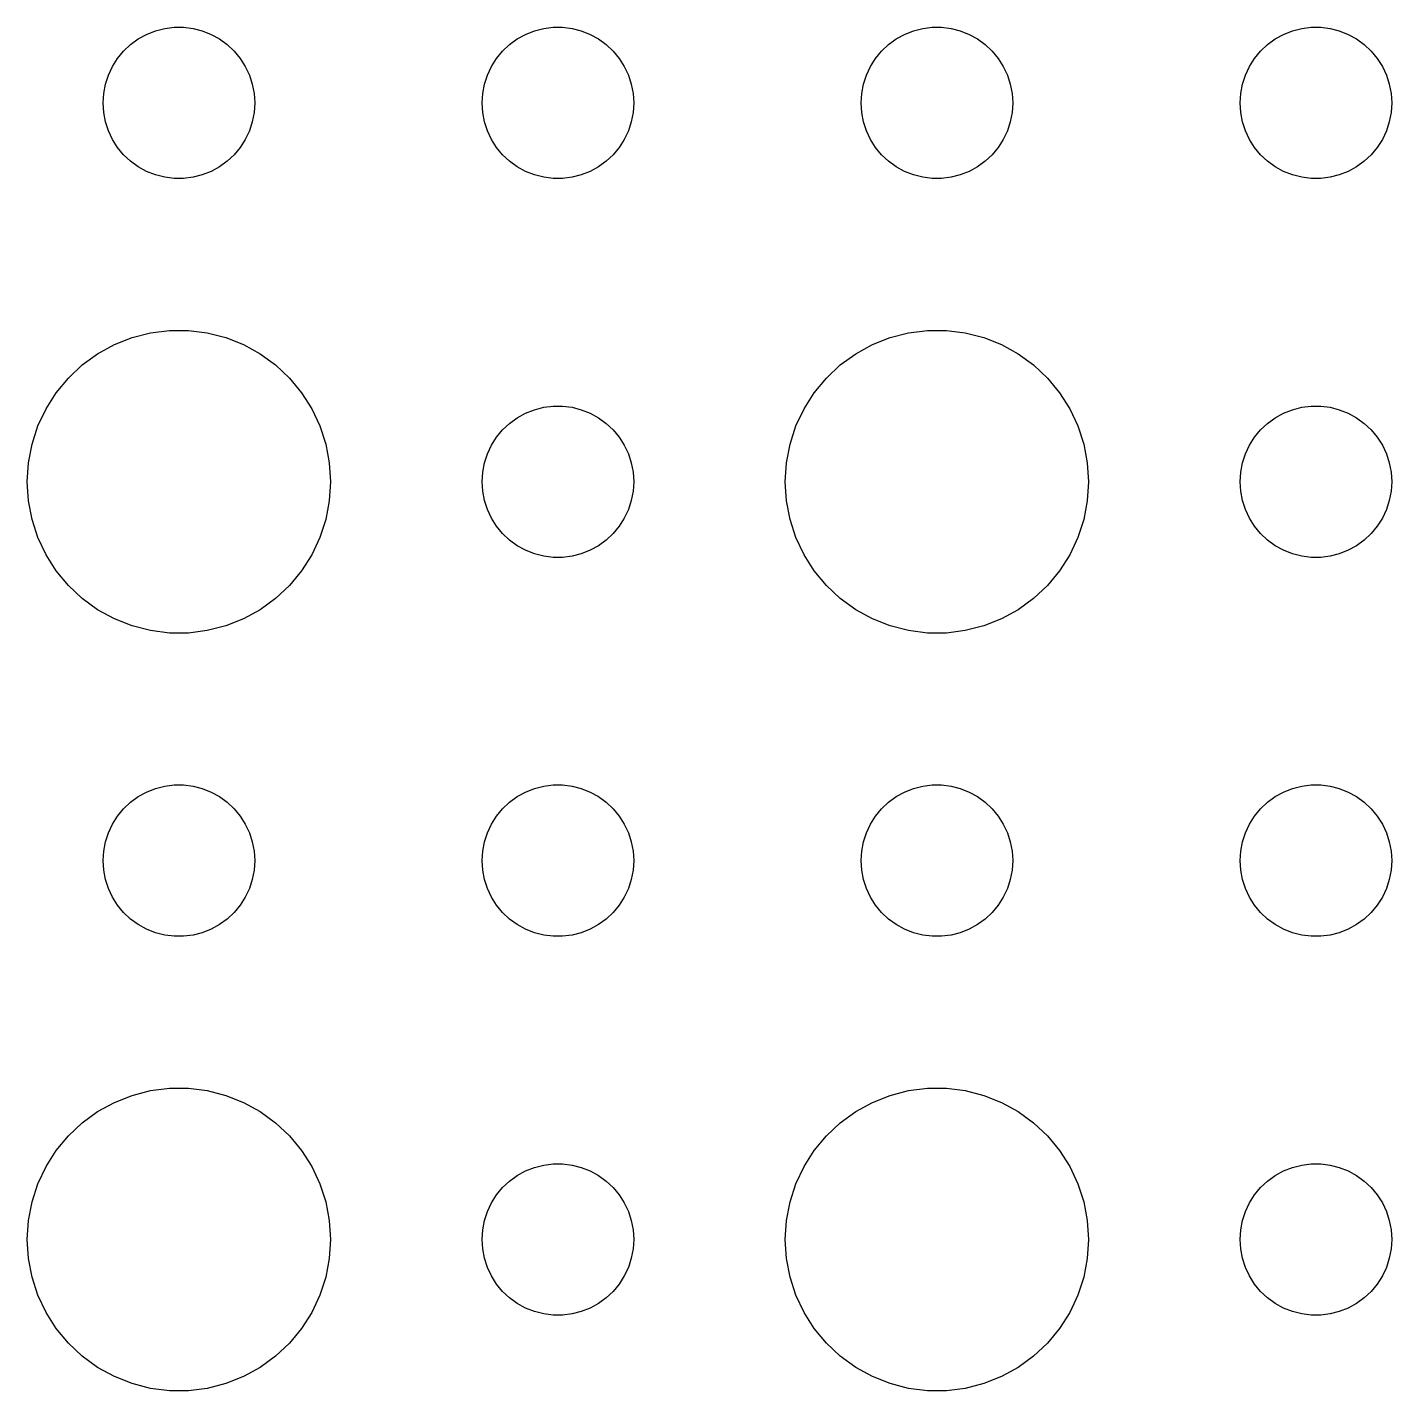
# Model space of a CAD drawing. Header units: metres. Extents: x -134 to 134, y -134 to 134.
# Drawn here: x -100.5 to -73.5, y 34.51 to 61.5 of the extents above; entities that cross this region are included whole.
import ezdxf

# ---------------------------------------------------------------- set-up
doc = ezdxf.new("R2010")
doc.units = ezdxf.units.M

msp = doc.modelspace()

# ---------------------------------------------------------------- linework, layer by layer
for p, q in [((-98.3037, 61.2665), (-98.1387, 61.3572)), ((-98.1387, 61.3572), (-97.9635, 61.4266)), ((-97.9635, 61.4266), (-97.7811, 61.4734)), ((-97.7811, 61.4734), (-97.5942, 61.497)), ((-97.5942, 61.497), (-97.4058, 61.497)), ((-97.4058, 61.497), (-97.2189, 61.4734)), ((-97.2189, 61.4734), (-97.0365, 61.4266)), ((-97.0365, 61.4266), (-96.8613, 61.3572)), ((-96.8613, 61.3572), (-96.6963, 61.2665)), ((-90.8037, 61.2665), (-90.6387, 61.3572)), ((-90.6387, 61.3572), (-90.4635, 61.4266)), ((-90.4635, 61.4266), (-90.2811, 61.4734)), ((-90.2811, 61.4734), (-90.0942, 61.497)), ((-90.0942, 61.497), (-89.9058, 61.497)), ((-89.9058, 61.497), (-89.7189, 61.4734)), ((-89.7189, 61.4734), (-89.5365, 61.4266)), ((-89.5365, 61.4266), (-89.3613, 61.3572)), ((-89.3613, 61.3572), (-89.1963, 61.2665)), ((-83.3037, 61.2665), (-83.1387, 61.3572)), ((-83.1387, 61.3572), (-82.9635, 61.4266)), ((-82.9635, 61.4266), (-82.7811, 61.4734)), ((-82.7811, 61.4734), (-82.5942, 61.497)), ((-82.5942, 61.497), (-82.4058, 61.497)), ((-82.4058, 61.497), (-82.2189, 61.4734)), ((-82.2189, 61.4734), (-82.0365, 61.4266)), ((-82.0365, 61.4266), (-81.8613, 61.3572)), ((-81.8613, 61.3572), (-81.6963, 61.2665)), ((-75.8037, 61.2665), (-75.6387, 61.3572)), ((-75.6387, 61.3572), (-75.4635, 61.4266)), ((-75.4635, 61.4266), (-75.2811, 61.4734)), ((-75.2811, 61.4734), (-75.0942, 61.497)), ((-75.0942, 61.497), (-74.9058, 61.497)), ((-74.9058, 61.497), (-74.7189, 61.4734)), ((-74.7189, 61.4734), (-74.5365, 61.4266)), ((-74.5365, 61.4266), (-74.3613, 61.3572)), ((-74.3613, 61.3572), (-74.1963, 61.2665)), ((-98.7135, 60.8817), (-98.5934, 61.0268)), ((-98.5934, 61.0268), (-98.4561, 61.1558)), ((-98.4561, 61.1558), (-98.3037, 61.2665)), ((-96.6963, 61.2665), (-96.5439, 61.1558)), ((-96.5439, 61.1558), (-96.4065, 61.0268)), ((-96.4065, 61.0268), (-96.2865, 60.8817)), ((-91.2135, 60.8817), (-91.0934, 61.0268)), ((-91.0934, 61.0268), (-90.9561, 61.1558)), ((-90.9561, 61.1558), (-90.8037, 61.2665)), ((-89.1963, 61.2665), (-89.0439, 61.1558)), ((-89.0439, 61.1558), (-88.9065, 61.0268)), ((-88.9065, 61.0268), (-88.7865, 60.8817)), ((-83.7135, 60.8817), (-83.5934, 61.0268)), ((-83.5934, 61.0268), (-83.4561, 61.1558)), ((-83.4561, 61.1558), (-83.3037, 61.2665)), ((-81.6963, 61.2665), (-81.5439, 61.1558)), ((-81.5439, 61.1558), (-81.4065, 61.0268)), ((-81.4065, 61.0268), (-81.2865, 60.8817)), ((-76.2135, 60.8817), (-76.0934, 61.0268)), ((-76.0934, 61.0268), (-75.9561, 61.1558)), ((-75.9561, 61.1558), (-75.8037, 61.2665)), ((-74.1963, 61.2665), (-74.0439, 61.1558)), ((-74.0439, 61.1558), (-73.9065, 61.0268)), ((-73.9065, 61.0268), (-73.7865, 60.8817)), ((-98.8145, 60.7226), (-98.7135, 60.8817)), ((-96.2865, 60.8817), (-96.1855, 60.7226)), ((-91.3145, 60.7226), (-91.2135, 60.8817)), ((-88.7865, 60.8817), (-88.6855, 60.7226)), ((-83.8145, 60.7226), (-83.7135, 60.8817)), ((-81.2865, 60.8817), (-81.1855, 60.7226)), ((-76.3145, 60.7226), (-76.2135, 60.8817)), ((-73.7865, 60.8817), (-73.6855, 60.7226)), ((-98.9529, 60.373), (-98.8947, 60.5522)), ((-98.8947, 60.5522), (-98.8145, 60.7226)), ((-96.1855, 60.7226), (-96.1053, 60.5522)), ((-96.1053, 60.5522), (-96.0471, 60.373)), ((-91.4529, 60.373), (-91.3947, 60.5522)), ((-91.3947, 60.5522), (-91.3145, 60.7226)), ((-88.6855, 60.7226), (-88.6053, 60.5522)), ((-88.6053, 60.5522), (-88.5471, 60.373)), ((-83.9529, 60.373), (-83.8947, 60.5522)), ((-83.8947, 60.5522), (-83.8145, 60.7226)), ((-81.1855, 60.7226), (-81.1053, 60.5522)), ((-81.1053, 60.5522), (-81.0471, 60.373)), ((-76.4529, 60.373), (-76.3947, 60.5522)), ((-76.3947, 60.5522), (-76.3145, 60.7226)), ((-73.6855, 60.7226), (-73.6053, 60.5522)), ((-73.6053, 60.5522), (-73.5471, 60.373)), ((-98.9882, 60.188), (-98.9529, 60.373)), ((-96.0471, 60.373), (-96.0118, 60.188)), ((-91.4882, 60.188), (-91.4529, 60.373)), ((-88.5471, 60.373), (-88.5118, 60.188)), ((-83.9882, 60.188), (-83.9529, 60.373)), ((-81.0471, 60.373), (-81.0118, 60.188)), ((-76.4882, 60.188), (-76.4529, 60.373)), ((-73.5471, 60.373), (-73.5118, 60.188)), ((-99, 60), (-98.9882, 60.188)), ((-98.9882, 59.812), (-99, 60)), ((-96.0118, 60.188), (-96, 60)), ((-96, 60), (-96.0118, 59.812)), ((-91.5, 60), (-91.4882, 60.188)), ((-91.4882, 59.812), (-91.5, 60)), ((-88.5118, 60.188), (-88.5, 60)), ((-88.5, 60), (-88.5118, 59.812)), ((-84, 60), (-83.9882, 60.188)), ((-83.9882, 59.812), (-84, 60)), ((-81.0118, 60.188), (-81, 60)), ((-81, 60), (-81.0118, 59.812)), ((-76.5, 60), (-76.4882, 60.188)), ((-76.4882, 59.812), (-76.5, 60)), ((-73.5118, 60.188), (-73.5, 60)), ((-73.5, 60), (-73.5118, 59.812)), ((-98.9529, 59.627), (-98.9882, 59.812)), ((-96.0118, 59.812), (-96.0471, 59.627)), ((-91.4529, 59.627), (-91.4882, 59.812)), ((-88.5118, 59.812), (-88.5471, 59.627)), ((-83.9529, 59.627), (-83.9882, 59.812)), ((-81.0118, 59.812), (-81.0471, 59.627)), ((-76.4529, 59.627), (-76.4882, 59.812)), ((-73.5118, 59.812), (-73.5471, 59.627)), ((-98.8947, 59.4478), (-98.9529, 59.627)), ((-98.8145, 59.2774), (-98.8947, 59.4478)), ((-96.1053, 59.4478), (-96.1855, 59.2774)), ((-96.0471, 59.627), (-96.1053, 59.4478)), ((-91.3947, 59.4478), (-91.4529, 59.627)), ((-91.3145, 59.2774), (-91.3947, 59.4478)), ((-88.6053, 59.4478), (-88.6855, 59.2774)), ((-88.5471, 59.627), (-88.6053, 59.4478)), ((-83.8947, 59.4478), (-83.9529, 59.627)), ((-83.8145, 59.2774), (-83.8947, 59.4478)), ((-81.1053, 59.4478), (-81.1855, 59.2774)), ((-81.0471, 59.627), (-81.1053, 59.4478)), ((-76.3947, 59.4478), (-76.4529, 59.627)), ((-76.3145, 59.2774), (-76.3947, 59.4478)), ((-73.6053, 59.4478), (-73.6855, 59.2774)), ((-73.5471, 59.627), (-73.6053, 59.4478)), ((-98.7135, 59.1183), (-98.8145, 59.2774)), ((-96.1855, 59.2774), (-96.2865, 59.1183)), ((-91.2135, 59.1183), (-91.3145, 59.2774)), ((-88.6855, 59.2774), (-88.7865, 59.1183)), ((-83.7135, 59.1183), (-83.8145, 59.2774)), ((-81.1855, 59.2774), (-81.2865, 59.1183)), ((-76.2135, 59.1183), (-76.3145, 59.2774)), ((-73.6855, 59.2774), (-73.7865, 59.1183)), ((-98.5934, 58.9732), (-98.7135, 59.1183)), ((-98.4561, 58.8442), (-98.5934, 58.9732)), ((-96.4065, 58.9732), (-96.5439, 58.8442)), ((-96.2865, 59.1183), (-96.4065, 58.9732)), ((-91.0934, 58.9732), (-91.2135, 59.1183)), ((-90.9561, 58.8442), (-91.0934, 58.9732)), ((-88.9065, 58.9732), (-89.0439, 58.8442)), ((-88.7865, 59.1183), (-88.9065, 58.9732)), ((-83.5934, 58.9732), (-83.7135, 59.1183)), ((-83.4561, 58.8442), (-83.5934, 58.9732)), ((-81.4065, 58.9732), (-81.5439, 58.8442)), ((-81.2865, 59.1183), (-81.4065, 58.9732)), ((-76.0934, 58.9732), (-76.2135, 59.1183)), ((-75.9561, 58.8442), (-76.0934, 58.9732)), ((-73.9065, 58.9732), (-74.0439, 58.8442)), ((-73.7865, 59.1183), (-73.9065, 58.9732)), ((-98.3037, 58.7335), (-98.4561, 58.8442)), ((-98.1387, 58.6428), (-98.3037, 58.7335)), ((-97.9635, 58.5734), (-98.1387, 58.6428)), ((-96.8613, 58.6428), (-97.0365, 58.5734)), ((-96.6963, 58.7335), (-96.8613, 58.6428)), ((-96.5439, 58.8442), (-96.6963, 58.7335)), ((-90.8037, 58.7335), (-90.9561, 58.8442)), ((-90.6387, 58.6428), (-90.8037, 58.7335)), ((-90.4635, 58.5734), (-90.6387, 58.6428)), ((-89.3613, 58.6428), (-89.5365, 58.5734)), ((-89.1963, 58.7335), (-89.3613, 58.6428)), ((-89.0439, 58.8442), (-89.1963, 58.7335)), ((-83.3037, 58.7335), (-83.4561, 58.8442)), ((-83.1387, 58.6428), (-83.3037, 58.7335)), ((-82.9635, 58.5734), (-83.1387, 58.6428)), ((-81.8613, 58.6428), (-82.0365, 58.5734)), ((-81.6963, 58.7335), (-81.8613, 58.6428)), ((-81.5439, 58.8442), (-81.6963, 58.7335)), ((-75.8037, 58.7335), (-75.9561, 58.8442)), ((-75.6387, 58.6428), (-75.8037, 58.7335)), ((-75.4635, 58.5734), (-75.6387, 58.6428)), ((-74.3613, 58.6428), (-74.5365, 58.5734)), ((-74.1963, 58.7335), (-74.3613, 58.6428)), ((-74.0439, 58.8442), (-74.1963, 58.7335)), ((-97.7811, 58.5266), (-97.9635, 58.5734)), ((-97.5942, 58.503), (-97.7811, 58.5266)), ((-97.4058, 58.503), (-97.5942, 58.503)), ((-97.2189, 58.5266), (-97.4058, 58.503)), ((-97.0365, 58.5734), (-97.2189, 58.5266)), ((-90.2811, 58.5266), (-90.4635, 58.5734)), ((-90.0942, 58.503), (-90.2811, 58.5266)), ((-89.9058, 58.503), (-90.0942, 58.503)), ((-89.7189, 58.5266), (-89.9058, 58.503)), ((-89.5365, 58.5734), (-89.7189, 58.5266)), ((-82.7811, 58.5266), (-82.9635, 58.5734)), ((-82.5942, 58.503), (-82.7811, 58.5266)), ((-82.4058, 58.503), (-82.5942, 58.503)), ((-82.2189, 58.5266), (-82.4058, 58.503)), ((-82.0365, 58.5734), (-82.2189, 58.5266)), ((-75.2811, 58.5266), (-75.4635, 58.5734)), ((-75.0942, 58.503), (-75.2811, 58.5266)), ((-74.9058, 58.503), (-75.0942, 58.503)), ((-74.7189, 58.5266), (-74.9058, 58.503)), ((-74.5365, 58.5734), (-74.7189, 58.5266)), ((-98.7773, 55.2145), (-98.427, 55.3532)), ((-98.427, 55.3532), (-98.0621, 55.4469)), ((-98.0621, 55.4469), (-97.6884, 55.4941)), ((-97.6884, 55.4941), (-97.3116, 55.4941)), ((-97.3116, 55.4941), (-96.9379, 55.4469)), ((-96.9379, 55.4469), (-96.573, 55.3532)), ((-96.573, 55.3532), (-96.2227, 55.2145)), ((-83.7773, 55.2145), (-83.427, 55.3532)), ((-83.427, 55.3532), (-83.0621, 55.4469)), ((-83.0621, 55.4469), (-82.6884, 55.4941)), ((-82.6884, 55.4941), (-82.3116, 55.4941)), ((-82.3116, 55.4941), (-81.9379, 55.4469)), ((-81.9379, 55.4469), (-81.573, 55.3532)), ((-81.573, 55.3532), (-81.2227, 55.2145)), ((-99.1075, 55.033), (-98.7773, 55.2145)), ((-96.2227, 55.2145), (-95.8925, 55.033)), ((-84.1075, 55.033), (-83.7773, 55.2145)), ((-81.2227, 55.2145), (-80.8925, 55.033)), ((-99.6869, 54.5536), (-99.4123, 54.8115)), ((-99.4123, 54.8115), (-99.1075, 55.033)), ((-95.8925, 55.033), (-95.5877, 54.8115)), ((-95.5877, 54.8115), (-95.3131, 54.5536)), ((-84.6869, 54.5536), (-84.4123, 54.8115)), ((-84.4123, 54.8115), (-84.1075, 55.033)), ((-80.8925, 55.033), (-80.5877, 54.8115)), ((-80.5877, 54.8115), (-80.3131, 54.5536)), ((-99.927, 54.2634), (-99.6869, 54.5536)), ((-95.3131, 54.5536), (-95.073, 54.2634)), ((-84.927, 54.2634), (-84.6869, 54.5536)), ((-80.3131, 54.5536), (-80.073, 54.2634)), ((-100.129, 53.9453), (-99.927, 54.2634)), ((-95.073, 54.2634), (-94.8711, 53.9453)), ((-85.1289, 53.9453), (-84.927, 54.2634)), ((-80.073, 54.2634), (-79.8711, 53.9453)), ((-100.289, 53.6044), (-100.129, 53.9453)), ((-94.8711, 53.9453), (-94.7107, 53.6044)), ((-90.9561, 53.6558), (-90.8037, 53.7665)), ((-90.8037, 53.7665), (-90.6387, 53.8572)), ((-90.6387, 53.8572), (-90.4635, 53.9266)), ((-90.4635, 53.9266), (-90.2811, 53.9734)), ((-90.2811, 53.9734), (-90.0942, 53.997)), ((-90.0942, 53.997), (-89.9058, 53.997)), ((-89.9058, 53.997), (-89.7189, 53.9734)), ((-89.7189, 53.9734), (-89.5365, 53.9266)), ((-89.5365, 53.9266), (-89.3613, 53.8572)), ((-89.3613, 53.8572), (-89.1963, 53.7665)), ((-89.1963, 53.7665), (-89.0439, 53.6558)), ((-85.2893, 53.6044), (-85.1289, 53.9453)), ((-79.8711, 53.9453), (-79.7107, 53.6044)), ((-75.9561, 53.6558), (-75.8037, 53.7665)), ((-75.8037, 53.7665), (-75.6387, 53.8572)), ((-75.6387, 53.8572), (-75.4635, 53.9266)), ((-75.4635, 53.9266), (-75.2811, 53.9734)), ((-75.2811, 53.9734), (-75.0942, 53.997)), ((-75.0942, 53.997), (-74.9058, 53.997)), ((-74.9058, 53.997), (-74.7189, 53.9734)), ((-74.7189, 53.9734), (-74.5365, 53.9266)), ((-74.5365, 53.9266), (-74.3613, 53.8572)), ((-74.3613, 53.8572), (-74.1963, 53.7665)), ((-74.1963, 53.7665), (-74.0439, 53.6558)), ((-100.406, 53.2461), (-100.289, 53.6044)), ((-94.7107, 53.6044), (-94.5943, 53.2461)), ((-91.2135, 53.3817), (-91.0934, 53.5268)), ((-91.0934, 53.5268), (-90.9561, 53.6558)), ((-89.0439, 53.6558), (-88.9065, 53.5268)), ((-88.9065, 53.5268), (-88.7865, 53.3817)), ((-85.4057, 53.2461), (-85.2893, 53.6044)), ((-79.7107, 53.6044), (-79.5943, 53.2461)), ((-76.2135, 53.3817), (-76.0934, 53.5268)), ((-76.0934, 53.5268), (-75.9561, 53.6558)), ((-74.0439, 53.6558), (-73.9065, 53.5268)), ((-73.9065, 53.5268), (-73.7865, 53.3817)), ((-100.476, 52.876), (-100.406, 53.2461)), ((-94.5943, 53.2461), (-94.5237, 52.876)), ((-91.3947, 53.0522), (-91.3145, 53.2226)), ((-91.3145, 53.2226), (-91.2135, 53.3817)), ((-88.7865, 53.3817), (-88.6855, 53.2226)), ((-88.6855, 53.2226), (-88.6053, 53.0522)), ((-85.4763, 52.876), (-85.4057, 53.2461)), ((-79.5943, 53.2461), (-79.5237, 52.876)), ((-76.3947, 53.0522), (-76.3145, 53.2226)), ((-76.3145, 53.2226), (-76.2135, 53.3817)), ((-73.7865, 53.3817), (-73.6855, 53.2226)), ((-73.6855, 53.2226), (-73.6053, 53.0522)), ((-91.4529, 52.873), (-91.3947, 53.0522)), ((-88.6053, 53.0522), (-88.5471, 52.873)), ((-76.4529, 52.873), (-76.3947, 53.0522)), ((-73.6053, 53.0522), (-73.5471, 52.873)), ((-100.5, 52.5), (-100.476, 52.876)), ((-94.5237, 52.876), (-94.5, 52.5)), ((-91.5, 52.5), (-91.4882, 52.688)), ((-91.4882, 52.688), (-91.4529, 52.873)), ((-88.5471, 52.873), (-88.5118, 52.688)), ((-88.5118, 52.688), (-88.5, 52.5)), ((-85.5, 52.5), (-85.4763, 52.876)), ((-79.5237, 52.876), (-79.5, 52.5)), ((-76.5, 52.5), (-76.4882, 52.688)), ((-76.4882, 52.688), (-76.4529, 52.873)), ((-73.5471, 52.873), (-73.5118, 52.688)), ((-73.5118, 52.688), (-73.5, 52.5)), ((-100.476, 52.124), (-100.5, 52.5)), ((-94.5, 52.5), (-94.5237, 52.124)), ((-91.4882, 52.312), (-91.5, 52.5)), ((-88.5, 52.5), (-88.5118, 52.312)), ((-85.4763, 52.124), (-85.5, 52.5)), ((-79.5, 52.5), (-79.5237, 52.124)), ((-76.4882, 52.312), (-76.5, 52.5)), ((-73.5, 52.5), (-73.5118, 52.312)), ((-100.406, 51.7539), (-100.476, 52.124)), ((-94.5237, 52.124), (-94.5943, 51.7539)), ((-91.4529, 52.127), (-91.4882, 52.312)), ((-91.3947, 51.9478), (-91.4529, 52.127)), ((-88.5471, 52.127), (-88.6053, 51.9478)), ((-88.5118, 52.312), (-88.5471, 52.127)), ((-85.4057, 51.7539), (-85.4763, 52.124)), ((-79.5237, 52.124), (-79.5943, 51.7539)), ((-76.4529, 52.127), (-76.4882, 52.312)), ((-76.3947, 51.9478), (-76.4529, 52.127)), ((-73.5471, 52.127), (-73.6053, 51.9478)), ((-73.5118, 52.312), (-73.5471, 52.127)), ((-91.3145, 51.7774), (-91.3947, 51.9478)), ((-88.6053, 51.9478), (-88.6855, 51.7774)), ((-76.3145, 51.7774), (-76.3947, 51.9478)), ((-73.6053, 51.9478), (-73.6855, 51.7774)), ((-100.289, 51.3956), (-100.406, 51.7539)), ((-94.5943, 51.7539), (-94.7107, 51.3956)), ((-91.2135, 51.6183), (-91.3145, 51.7774)), ((-91.0934, 51.4732), (-91.2135, 51.6183)), ((-88.7865, 51.6183), (-88.9065, 51.4732)), ((-88.6855, 51.7774), (-88.7865, 51.6183)), ((-85.2893, 51.3956), (-85.4057, 51.7539)), ((-79.5943, 51.7539), (-79.7107, 51.3956)), ((-76.2135, 51.6183), (-76.3145, 51.7774)), ((-76.0934, 51.4732), (-76.2135, 51.6183)), ((-73.7865, 51.6183), (-73.9065, 51.4732)), ((-73.6855, 51.7774), (-73.7865, 51.6183)), ((-100.129, 51.0547), (-100.289, 51.3956)), ((-94.7107, 51.3956), (-94.8711, 51.0547)), ((-90.9561, 51.3442), (-91.0934, 51.4732)), ((-90.8037, 51.2335), (-90.9561, 51.3442)), ((-89.0439, 51.3442), (-89.1963, 51.2335)), ((-88.9065, 51.4732), (-89.0439, 51.3442)), ((-85.1289, 51.0547), (-85.2893, 51.3956)), ((-79.7107, 51.3956), (-79.8711, 51.0547)), ((-75.9561, 51.3442), (-76.0934, 51.4732)), ((-75.8037, 51.2335), (-75.9561, 51.3442)), ((-74.0439, 51.3442), (-74.1963, 51.2335)), ((-73.9065, 51.4732), (-74.0439, 51.3442)), ((-99.927, 50.7366), (-100.129, 51.0547)), ((-94.8711, 51.0547), (-95.073, 50.7366)), ((-90.6387, 51.1428), (-90.8037, 51.2335)), ((-90.4635, 51.0734), (-90.6387, 51.1428)), ((-90.2811, 51.0266), (-90.4635, 51.0734)), ((-89.5365, 51.0734), (-89.7189, 51.0266)), ((-89.3613, 51.1428), (-89.5365, 51.0734)), ((-89.1963, 51.2335), (-89.3613, 51.1428)), ((-84.927, 50.7366), (-85.1289, 51.0547)), ((-79.8711, 51.0547), (-80.073, 50.7366)), ((-75.6387, 51.1428), (-75.8037, 51.2335)), ((-75.4635, 51.0734), (-75.6387, 51.1428)), ((-75.2811, 51.0266), (-75.4635, 51.0734)), ((-74.5365, 51.0734), (-74.7189, 51.0266)), ((-74.3613, 51.1428), (-74.5365, 51.0734)), ((-74.1963, 51.2335), (-74.3613, 51.1428)), ((-90.0942, 51.003), (-90.2811, 51.0266)), ((-89.9058, 51.003), (-90.0942, 51.003)), ((-89.7189, 51.0266), (-89.9058, 51.003)), ((-75.0942, 51.003), (-75.2811, 51.0266)), ((-74.9058, 51.003), (-75.0942, 51.003)), ((-74.7189, 51.0266), (-74.9058, 51.003)), ((-99.6869, 50.4464), (-99.927, 50.7366)), ((-95.073, 50.7366), (-95.3131, 50.4464)), ((-84.6869, 50.4464), (-84.927, 50.7366)), ((-80.073, 50.7366), (-80.3131, 50.4464)), ((-99.4123, 50.1885), (-99.6869, 50.4464)), ((-95.3131, 50.4464), (-95.5877, 50.1885)), ((-84.4123, 50.1885), (-84.6869, 50.4464)), ((-80.3131, 50.4464), (-80.5877, 50.1885)), ((-99.1075, 49.967), (-99.4123, 50.1885)), ((-98.7773, 49.7855), (-99.1075, 49.967)), ((-95.8925, 49.967), (-96.2227, 49.7855)), ((-95.5877, 50.1885), (-95.8925, 49.967)), ((-84.1075, 49.967), (-84.4123, 50.1885)), ((-83.7773, 49.7855), (-84.1075, 49.967)), ((-80.8925, 49.967), (-81.2227, 49.7855)), ((-80.5877, 50.1885), (-80.8925, 49.967)), ((-98.427, 49.6468), (-98.7773, 49.7855)), ((-96.2227, 49.7855), (-96.573, 49.6468)), ((-83.427, 49.6468), (-83.7773, 49.7855)), ((-81.2227, 49.7855), (-81.573, 49.6468)), ((-98.0621, 49.5531), (-98.427, 49.6468)), ((-97.6884, 49.5059), (-98.0621, 49.5531)), ((-97.3116, 49.5059), (-97.6884, 49.5059)), ((-96.9379, 49.5531), (-97.3116, 49.5059)), ((-96.573, 49.6468), (-96.9379, 49.5531)), ((-83.0621, 49.5531), (-83.427, 49.6468)), ((-82.6884, 49.5059), (-83.0621, 49.5531)), ((-82.3116, 49.5059), (-82.6884, 49.5059)), ((-81.9379, 49.5531), (-82.3116, 49.5059)), ((-81.573, 49.6468), (-81.9379, 49.5531)), ((-97.9635, 46.4266), (-97.7811, 46.4734)), ((-97.7811, 46.4734), (-97.5942, 46.497)), ((-97.5942, 46.497), (-97.4058, 46.497)), ((-97.4058, 46.497), (-97.2189, 46.4734)), ((-97.2189, 46.4734), (-97.0365, 46.4266)), ((-90.4635, 46.4266), (-90.2811, 46.4734)), ((-90.2811, 46.4734), (-90.0942, 46.497)), ((-90.0942, 46.497), (-89.9058, 46.497)), ((-89.9058, 46.497), (-89.7189, 46.4734)), ((-89.7189, 46.4734), (-89.5365, 46.4266)), ((-82.9635, 46.4266), (-82.7811, 46.4734)), ((-82.7811, 46.4734), (-82.5942, 46.497)), ((-82.5942, 46.497), (-82.4058, 46.497)), ((-82.4058, 46.497), (-82.2189, 46.4734)), ((-82.2189, 46.4734), (-82.0365, 46.4266)), ((-75.4635, 46.4266), (-75.2811, 46.4734)), ((-75.2811, 46.4734), (-75.0942, 46.497)), ((-75.0942, 46.497), (-74.9058, 46.497)), ((-74.9058, 46.497), (-74.7189, 46.4734)), ((-74.7189, 46.4734), (-74.5365, 46.4266)), ((-98.4561, 46.1558), (-98.3037, 46.2665)), ((-98.3037, 46.2665), (-98.1387, 46.3572)), ((-98.1387, 46.3572), (-97.9635, 46.4266)), ((-97.0365, 46.4266), (-96.8613, 46.3572)), ((-96.8613, 46.3572), (-96.6963, 46.2665)), ((-96.6963, 46.2665), (-96.5439, 46.1558)), ((-90.9561, 46.1558), (-90.8037, 46.2665)), ((-90.8037, 46.2665), (-90.6387, 46.3572)), ((-90.6387, 46.3572), (-90.4635, 46.4266)), ((-89.5365, 46.4266), (-89.3613, 46.3572)), ((-89.3613, 46.3572), (-89.1963, 46.2665)), ((-89.1963, 46.2665), (-89.0439, 46.1558)), ((-83.4561, 46.1558), (-83.3037, 46.2665)), ((-83.3037, 46.2665), (-83.1387, 46.3572)), ((-83.1387, 46.3572), (-82.9635, 46.4266)), ((-82.0365, 46.4266), (-81.8613, 46.3572)), ((-81.8613, 46.3572), (-81.6963, 46.2665)), ((-81.6963, 46.2665), (-81.5439, 46.1558)), ((-75.9561, 46.1558), (-75.8037, 46.2665)), ((-75.8037, 46.2665), (-75.6387, 46.3572)), ((-75.6387, 46.3572), (-75.4635, 46.4266)), ((-74.5365, 46.4266), (-74.3613, 46.3572)), ((-74.3613, 46.3572), (-74.1963, 46.2665)), ((-74.1963, 46.2665), (-74.0439, 46.1558)), ((-98.7135, 45.8817), (-98.5934, 46.0268)), ((-98.5934, 46.0268), (-98.4561, 46.1558)), ((-96.5439, 46.1558), (-96.4065, 46.0268)), ((-96.4065, 46.0268), (-96.2865, 45.8817)), ((-91.2135, 45.8817), (-91.0934, 46.0268)), ((-91.0934, 46.0268), (-90.9561, 46.1558)), ((-89.0439, 46.1558), (-88.9065, 46.0268)), ((-88.9065, 46.0268), (-88.7865, 45.8817)), ((-83.7135, 45.8817), (-83.5934, 46.0268)), ((-83.5934, 46.0268), (-83.4561, 46.1558)), ((-81.5439, 46.1558), (-81.4065, 46.0268)), ((-81.4065, 46.0268), (-81.2865, 45.8817)), ((-76.2135, 45.8817), (-76.0934, 46.0268)), ((-76.0934, 46.0268), (-75.9561, 46.1558)), ((-74.0439, 46.1558), (-73.9065, 46.0268)), ((-73.9065, 46.0268), (-73.7865, 45.8817)), ((-98.8947, 45.5522), (-98.8145, 45.7226)), ((-98.8145, 45.7226), (-98.7135, 45.8817)), ((-96.2865, 45.8817), (-96.1855, 45.7226)), ((-96.1855, 45.7226), (-96.1053, 45.5522)), ((-91.3947, 45.5522), (-91.3145, 45.7226)), ((-91.3145, 45.7226), (-91.2135, 45.8817)), ((-88.7865, 45.8817), (-88.6855, 45.7226)), ((-88.6855, 45.7226), (-88.6053, 45.5522)), ((-83.8947, 45.5522), (-83.8145, 45.7226)), ((-83.8145, 45.7226), (-83.7135, 45.8817)), ((-81.2865, 45.8817), (-81.1855, 45.7226)), ((-81.1855, 45.7226), (-81.1053, 45.5522)), ((-76.3947, 45.5522), (-76.3145, 45.7226)), ((-76.3145, 45.7226), (-76.2135, 45.8817)), ((-73.7865, 45.8817), (-73.6855, 45.7226)), ((-73.6855, 45.7226), (-73.6053, 45.5522)), ((-98.9882, 45.188), (-98.9529, 45.373)), ((-98.9529, 45.373), (-98.8947, 45.5522)), ((-96.1053, 45.5522), (-96.0471, 45.373)), ((-96.0471, 45.373), (-96.0118, 45.188)), ((-91.4882, 45.188), (-91.4529, 45.373)), ((-91.4529, 45.373), (-91.3947, 45.5522)), ((-88.6053, 45.5522), (-88.5471, 45.373)), ((-88.5471, 45.373), (-88.5118, 45.188)), ((-83.9882, 45.188), (-83.9529, 45.373)), ((-83.9529, 45.373), (-83.8947, 45.5522)), ((-81.1053, 45.5522), (-81.0471, 45.373)), ((-81.0471, 45.373), (-81.0118, 45.188)), ((-76.4882, 45.188), (-76.4529, 45.373)), ((-76.4529, 45.373), (-76.3947, 45.5522)), ((-73.6053, 45.5522), (-73.5471, 45.373)), ((-73.5471, 45.373), (-73.5118, 45.188)), ((-99, 45), (-98.9882, 45.188)), ((-96.0118, 45.188), (-96, 45)), ((-91.5, 45), (-91.4882, 45.188)), ((-88.5118, 45.188), (-88.5, 45)), ((-84, 45), (-83.9882, 45.188)), ((-81.0118, 45.188), (-81, 45)), ((-76.5, 45), (-76.4882, 45.188)), ((-73.5118, 45.188), (-73.5, 45)), ((-98.9882, 44.812), (-99, 45)), ((-96, 45), (-96.0118, 44.812)), ((-91.4882, 44.812), (-91.5, 45)), ((-88.5, 45), (-88.5118, 44.812)), ((-83.9882, 44.812), (-84, 45)), ((-81, 45), (-81.0118, 44.812)), ((-76.4882, 44.812), (-76.5, 45)), ((-73.5, 45), (-73.5118, 44.812)), ((-98.9529, 44.627), (-98.9882, 44.812)), ((-98.8947, 44.4478), (-98.9529, 44.627)), ((-96.0471, 44.627), (-96.1053, 44.4478)), ((-96.0118, 44.812), (-96.0471, 44.627)), ((-91.4529, 44.627), (-91.4882, 44.812)), ((-91.3947, 44.4478), (-91.4529, 44.627)), ((-88.5471, 44.627), (-88.6053, 44.4478)), ((-88.5118, 44.812), (-88.5471, 44.627)), ((-83.9529, 44.627), (-83.9882, 44.812)), ((-83.8947, 44.4478), (-83.9529, 44.627)), ((-81.0471, 44.627), (-81.1053, 44.4478)), ((-81.0118, 44.812), (-81.0471, 44.627)), ((-76.4529, 44.627), (-76.4882, 44.812)), ((-76.3947, 44.4478), (-76.4529, 44.627)), ((-73.5471, 44.627), (-73.6053, 44.4478)), ((-73.5118, 44.812), (-73.5471, 44.627)), ((-98.8145, 44.2774), (-98.8947, 44.4478)), ((-96.1053, 44.4478), (-96.1855, 44.2774)), ((-91.3145, 44.2774), (-91.3947, 44.4478)), ((-88.6053, 44.4478), (-88.6855, 44.2774)), ((-83.8145, 44.2774), (-83.8947, 44.4478)), ((-81.1053, 44.4478), (-81.1855, 44.2774)), ((-76.3145, 44.2774), (-76.3947, 44.4478)), ((-73.6053, 44.4478), (-73.6855, 44.2774)), ((-98.7135, 44.1183), (-98.8145, 44.2774)), ((-98.5934, 43.9732), (-98.7135, 44.1183)), ((-96.2865, 44.1183), (-96.4065, 43.9732)), ((-96.1855, 44.2774), (-96.2865, 44.1183)), ((-91.2135, 44.1183), (-91.3145, 44.2774)), ((-91.0934, 43.9732), (-91.2135, 44.1183)), ((-88.7865, 44.1183), (-88.9065, 43.9732)), ((-88.6855, 44.2774), (-88.7865, 44.1183)), ((-83.7135, 44.1183), (-83.8145, 44.2774)), ((-83.5934, 43.9732), (-83.7135, 44.1183)), ((-81.2865, 44.1183), (-81.4065, 43.9732)), ((-81.1855, 44.2774), (-81.2865, 44.1183)), ((-76.2135, 44.1183), (-76.3145, 44.2774)), ((-76.0934, 43.9732), (-76.2135, 44.1183)), ((-73.7865, 44.1183), (-73.9065, 43.9732)), ((-73.6855, 44.2774), (-73.7865, 44.1183)), ((-98.4561, 43.8442), (-98.5934, 43.9732)), ((-98.3037, 43.7335), (-98.4561, 43.8442)), ((-96.5439, 43.8442), (-96.6963, 43.7335)), ((-96.4065, 43.9732), (-96.5439, 43.8442)), ((-90.9561, 43.8442), (-91.0934, 43.9732)), ((-90.8037, 43.7335), (-90.9561, 43.8442)), ((-89.0439, 43.8442), (-89.1963, 43.7335)), ((-88.9065, 43.9732), (-89.0439, 43.8442)), ((-83.4561, 43.8442), (-83.5934, 43.9732)), ((-83.3037, 43.7335), (-83.4561, 43.8442)), ((-81.5439, 43.8442), (-81.6963, 43.7335)), ((-81.4065, 43.9732), (-81.5439, 43.8442)), ((-75.9561, 43.8442), (-76.0934, 43.9732)), ((-75.8037, 43.7335), (-75.9561, 43.8442)), ((-74.0439, 43.8442), (-74.1963, 43.7335)), ((-73.9065, 43.9732), (-74.0439, 43.8442)), ((-98.1387, 43.6428), (-98.3037, 43.7335)), ((-97.9635, 43.5734), (-98.1387, 43.6428)), ((-97.7811, 43.5266), (-97.9635, 43.5734)), ((-97.5942, 43.503), (-97.7811, 43.5266)), ((-97.4058, 43.503), (-97.5942, 43.503)), ((-97.2189, 43.5266), (-97.4058, 43.503)), ((-97.0365, 43.5734), (-97.2189, 43.5266)), ((-96.8613, 43.6428), (-97.0365, 43.5734)), ((-96.6963, 43.7335), (-96.8613, 43.6428)), ((-90.6387, 43.6428), (-90.8037, 43.7335)), ((-90.4635, 43.5734), (-90.6387, 43.6428)), ((-90.2811, 43.5266), (-90.4635, 43.5734)), ((-90.0942, 43.503), (-90.2811, 43.5266)), ((-89.9058, 43.503), (-90.0942, 43.503)), ((-89.7189, 43.5266), (-89.9058, 43.503)), ((-89.5365, 43.5734), (-89.7189, 43.5266)), ((-89.3613, 43.6428), (-89.5365, 43.5734)), ((-89.1963, 43.7335), (-89.3613, 43.6428)), ((-83.1387, 43.6428), (-83.3037, 43.7335)), ((-82.9635, 43.5734), (-83.1387, 43.6428)), ((-82.7811, 43.5266), (-82.9635, 43.5734)), ((-82.5942, 43.503), (-82.7811, 43.5266)), ((-82.4058, 43.503), (-82.5942, 43.503)), ((-82.2189, 43.5266), (-82.4058, 43.503)), ((-82.0365, 43.5734), (-82.2189, 43.5266)), ((-81.8613, 43.6428), (-82.0365, 43.5734)), ((-81.6963, 43.7335), (-81.8613, 43.6428)), ((-75.6387, 43.6428), (-75.8037, 43.7335)), ((-75.4635, 43.5734), (-75.6387, 43.6428)), ((-75.2811, 43.5266), (-75.4635, 43.5734)), ((-75.0942, 43.503), (-75.2811, 43.5266)), ((-74.9058, 43.503), (-75.0942, 43.503)), ((-74.7189, 43.5266), (-74.9058, 43.503)), ((-74.5365, 43.5734), (-74.7189, 43.5266)), ((-74.3613, 43.6428), (-74.5365, 43.5734)), ((-74.1963, 43.7335), (-74.3613, 43.6428)), ((-98.7773, 40.2145), (-98.427, 40.3532)), ((-98.427, 40.3532), (-98.0621, 40.4469)), ((-98.0621, 40.4469), (-97.6884, 40.4941)), ((-97.6884, 40.4941), (-97.3116, 40.4941)), ((-97.3116, 40.4941), (-96.9379, 40.4469)), ((-96.9379, 40.4469), (-96.573, 40.3532)), ((-96.573, 40.3532), (-96.2227, 40.2145)), ((-83.7773, 40.2145), (-83.427, 40.3532)), ((-83.427, 40.3532), (-83.0621, 40.4469)), ((-83.0621, 40.4469), (-82.6884, 40.4941)), ((-82.6884, 40.4941), (-82.3116, 40.4941)), ((-82.3116, 40.4941), (-81.9379, 40.4469)), ((-81.9379, 40.4469), (-81.573, 40.3532)), ((-81.573, 40.3532), (-81.2227, 40.2145)), ((-99.4123, 39.8115), (-99.1075, 40.033)), ((-99.1075, 40.033), (-98.7773, 40.2145)), ((-96.2227, 40.2145), (-95.8925, 40.033)), ((-95.8925, 40.033), (-95.5877, 39.8115)), ((-84.4123, 39.8115), (-84.1075, 40.033)), ((-84.1075, 40.033), (-83.7773, 40.2145)), ((-81.2227, 40.2145), (-80.8925, 40.033)), ((-80.8925, 40.033), (-80.5877, 39.8115)), ((-99.6869, 39.5536), (-99.4123, 39.8115)), ((-95.5877, 39.8115), (-95.3131, 39.5536)), ((-84.6869, 39.5536), (-84.4123, 39.8115)), ((-80.5877, 39.8115), (-80.3131, 39.5536)), ((-99.927, 39.2634), (-99.6869, 39.5536)), ((-95.3131, 39.5536), (-95.073, 39.2634)), ((-84.927, 39.2634), (-84.6869, 39.5536)), ((-80.3131, 39.5536), (-80.073, 39.2634)), ((-100.129, 38.9453), (-99.927, 39.2634)), ((-95.073, 39.2634), (-94.8711, 38.9453)), ((-85.1289, 38.9453), (-84.927, 39.2634)), ((-80.073, 39.2634), (-79.8711, 38.9453)), ((-100.289, 38.6044), (-100.129, 38.9453)), ((-94.8711, 38.9453), (-94.7107, 38.6044)), ((-90.6387, 38.8572), (-90.4635, 38.9266)), ((-90.4635, 38.9266), (-90.2811, 38.9734)), ((-90.2811, 38.9734), (-90.0942, 38.997)), ((-90.0942, 38.997), (-89.9058, 38.997)), ((-89.9058, 38.997), (-89.7189, 38.9734)), ((-89.7189, 38.9734), (-89.5365, 38.9266)), ((-89.5365, 38.9266), (-89.3613, 38.8572)), ((-85.2893, 38.6044), (-85.1289, 38.9453)), ((-79.8711, 38.9453), (-79.7107, 38.6044)), ((-75.6387, 38.8572), (-75.4635, 38.9266)), ((-75.4635, 38.9266), (-75.2811, 38.9734)), ((-75.2811, 38.9734), (-75.0942, 38.997)), ((-75.0942, 38.997), (-74.9058, 38.997)), ((-74.9058, 38.997), (-74.7189, 38.9734)), ((-74.7189, 38.9734), (-74.5365, 38.9266)), ((-74.5365, 38.9266), (-74.3613, 38.8572)), ((-91.0934, 38.5268), (-90.9561, 38.6558)), ((-90.9561, 38.6558), (-90.8037, 38.7665)), ((-90.8037, 38.7665), (-90.6387, 38.8572)), ((-89.3613, 38.8572), (-89.1963, 38.7665)), ((-89.1963, 38.7665), (-89.0439, 38.6558)), ((-89.0439, 38.6558), (-88.9065, 38.5268)), ((-76.0934, 38.5268), (-75.9561, 38.6558)), ((-75.9561, 38.6558), (-75.8037, 38.7665)), ((-75.8037, 38.7665), (-75.6387, 38.8572)), ((-74.3613, 38.8572), (-74.1963, 38.7665)), ((-74.1963, 38.7665), (-74.0439, 38.6558)), ((-74.0439, 38.6558), (-73.9065, 38.5268)), ((-100.406, 38.2461), (-100.289, 38.6044)), ((-94.7107, 38.6044), (-94.5943, 38.2461)), ((-91.3145, 38.2226), (-91.2135, 38.3817)), ((-91.2135, 38.3817), (-91.0934, 38.5268)), ((-88.9065, 38.5268), (-88.7865, 38.3817)), ((-88.7865, 38.3817), (-88.6855, 38.2226)), ((-85.4057, 38.2461), (-85.2893, 38.6044)), ((-79.7107, 38.6044), (-79.5943, 38.2461)), ((-76.3145, 38.2226), (-76.2135, 38.3817)), ((-76.2135, 38.3817), (-76.0934, 38.5268)), ((-73.9065, 38.5268), (-73.7865, 38.3817)), ((-73.7865, 38.3817), (-73.6855, 38.2226)), ((-100.476, 37.876), (-100.406, 38.2461)), ((-94.5943, 38.2461), (-94.5237, 37.876)), ((-91.3947, 38.0522), (-91.3145, 38.2226)), ((-88.6855, 38.2226), (-88.6053, 38.0522)), ((-85.4763, 37.876), (-85.4057, 38.2461)), ((-79.5943, 38.2461), (-79.5237, 37.876)), ((-76.3947, 38.0522), (-76.3145, 38.2226)), ((-73.6855, 38.2226), (-73.6053, 38.0522)), ((-100.5, 37.5), (-100.476, 37.876)), ((-94.5237, 37.876), (-94.5, 37.5)), ((-91.4882, 37.688), (-91.4529, 37.873)), ((-91.4529, 37.873), (-91.3947, 38.0522)), ((-88.6053, 38.0522), (-88.5471, 37.873)), ((-88.5471, 37.873), (-88.5118, 37.688)), ((-85.5, 37.5), (-85.4763, 37.876)), ((-79.5237, 37.876), (-79.5, 37.5)), ((-76.4882, 37.688), (-76.4529, 37.873)), ((-76.4529, 37.873), (-76.3947, 38.0522)), ((-73.6053, 38.0522), (-73.5471, 37.873)), ((-73.5471, 37.873), (-73.5118, 37.688)), ((-91.5, 37.5), (-91.4882, 37.688)), ((-88.5118, 37.688), (-88.5, 37.5)), ((-76.5, 37.5), (-76.4882, 37.688)), ((-73.5118, 37.688), (-73.5, 37.5)), ((-100.476, 37.124), (-100.5, 37.5)), ((-94.5, 37.5), (-94.5237, 37.124)), ((-91.4882, 37.312), (-91.5, 37.5)), ((-91.4529, 37.127), (-91.4882, 37.312)), ((-88.5118, 37.312), (-88.5471, 37.127)), ((-88.5, 37.5), (-88.5118, 37.312)), ((-85.4763, 37.124), (-85.5, 37.5)), ((-79.5, 37.5), (-79.5237, 37.124)), ((-76.4882, 37.312), (-76.5, 37.5)), ((-76.4529, 37.127), (-76.4882, 37.312)), ((-73.5118, 37.312), (-73.5471, 37.127)), ((-73.5, 37.5), (-73.5118, 37.312)), ((-100.406, 36.7539), (-100.476, 37.124)), ((-94.5237, 37.124), (-94.5943, 36.7539)), ((-91.3947, 36.9478), (-91.4529, 37.127)), ((-88.5471, 37.127), (-88.6053, 36.9478)), ((-85.4057, 36.7539), (-85.4763, 37.124)), ((-79.5237, 37.124), (-79.5943, 36.7539)), ((-76.3947, 36.9478), (-76.4529, 37.127)), ((-73.5471, 37.127), (-73.6053, 36.9478)), ((-100.289, 36.3956), (-100.406, 36.7539)), ((-94.5943, 36.7539), (-94.7107, 36.3956)), ((-91.3145, 36.7774), (-91.3947, 36.9478)), ((-91.2135, 36.6183), (-91.3145, 36.7774)), ((-88.6855, 36.7774), (-88.7865, 36.6183)), ((-88.6053, 36.9478), (-88.6855, 36.7774)), ((-85.2893, 36.3956), (-85.4057, 36.7539)), ((-79.5943, 36.7539), (-79.7107, 36.3956)), ((-76.3145, 36.7774), (-76.3947, 36.9478)), ((-76.2135, 36.6183), (-76.3145, 36.7774)), ((-73.6855, 36.7774), (-73.7865, 36.6183)), ((-73.6053, 36.9478), (-73.6855, 36.7774)), ((-91.0934, 36.4732), (-91.2135, 36.6183)), ((-90.9561, 36.3442), (-91.0934, 36.4732)), ((-88.9065, 36.4732), (-89.0439, 36.3442)), ((-88.7865, 36.6183), (-88.9065, 36.4732)), ((-76.0934, 36.4732), (-76.2135, 36.6183)), ((-75.9561, 36.3442), (-76.0934, 36.4732)), ((-73.9065, 36.4732), (-74.0439, 36.3442)), ((-73.7865, 36.6183), (-73.9065, 36.4732)), ((-100.129, 36.0547), (-100.289, 36.3956)), ((-94.7107, 36.3956), (-94.8711, 36.0547)), ((-90.8037, 36.2335), (-90.9561, 36.3442)), ((-90.6387, 36.1428), (-90.8037, 36.2335)), ((-89.1963, 36.2335), (-89.3613, 36.1428)), ((-89.0439, 36.3442), (-89.1963, 36.2335)), ((-85.1289, 36.0547), (-85.2893, 36.3956)), ((-79.7107, 36.3956), (-79.8711, 36.0547)), ((-75.8037, 36.2335), (-75.9561, 36.3442)), ((-75.6387, 36.1428), (-75.8037, 36.2335)), ((-74.1963, 36.2335), (-74.3613, 36.1428)), ((-74.0439, 36.3442), (-74.1963, 36.2335)), ((-99.927, 35.7366), (-100.129, 36.0547)), ((-94.8711, 36.0547), (-95.073, 35.7366)), ((-90.4635, 36.0734), (-90.6387, 36.1428)), ((-90.2811, 36.0266), (-90.4635, 36.0734)), ((-90.0942, 36.003), (-90.2811, 36.0266)), ((-89.9058, 36.003), (-90.0942, 36.003)), ((-89.7189, 36.0266), (-89.9058, 36.003)), ((-89.5365, 36.0734), (-89.7189, 36.0266)), ((-89.3613, 36.1428), (-89.5365, 36.0734)), ((-84.927, 35.7366), (-85.1289, 36.0547)), ((-79.8711, 36.0547), (-80.073, 35.7366)), ((-75.4635, 36.0734), (-75.6387, 36.1428)), ((-75.2811, 36.0266), (-75.4635, 36.0734)), ((-75.0942, 36.003), (-75.2811, 36.0266)), ((-74.9058, 36.003), (-75.0942, 36.003)), ((-74.7189, 36.0266), (-74.9058, 36.003)), ((-74.5365, 36.0734), (-74.7189, 36.0266)), ((-74.3613, 36.1428), (-74.5365, 36.0734)), ((-99.6869, 35.4464), (-99.927, 35.7366)), ((-95.073, 35.7366), (-95.3131, 35.4464)), ((-84.6869, 35.4464), (-84.927, 35.7366)), ((-80.073, 35.7366), (-80.3131, 35.4464)), ((-99.4123, 35.1885), (-99.6869, 35.4464)), ((-95.3131, 35.4464), (-95.5877, 35.1885)), ((-84.4123, 35.1885), (-84.6869, 35.4464)), ((-80.3131, 35.4464), (-80.5877, 35.1885)), ((-99.1075, 34.967), (-99.4123, 35.1885)), ((-95.5877, 35.1885), (-95.8925, 34.967)), ((-84.1075, 34.967), (-84.4123, 35.1885)), ((-80.5877, 35.1885), (-80.8925, 34.967)), ((-98.7773, 34.7855), (-99.1075, 34.967)), ((-95.8925, 34.967), (-96.2227, 34.7855)), ((-83.7773, 34.7855), (-84.1075, 34.967)), ((-80.8925, 34.967), (-81.2227, 34.7855)), ((-98.427, 34.6468), (-98.7773, 34.7855)), ((-98.0621, 34.5531), (-98.427, 34.6468)), ((-96.573, 34.6468), (-96.9379, 34.5531)), ((-96.2227, 34.7855), (-96.573, 34.6468)), ((-83.427, 34.6468), (-83.7773, 34.7855)), ((-83.0621, 34.5531), (-83.427, 34.6468)), ((-81.573, 34.6468), (-81.9379, 34.5531)), ((-81.2227, 34.7855), (-81.573, 34.6468)), ((-97.6884, 34.5059), (-98.0621, 34.5531)), ((-97.3116, 34.5059), (-97.6884, 34.5059)), ((-96.9379, 34.5531), (-97.3116, 34.5059)), ((-82.6884, 34.5059), (-83.0621, 34.5531)), ((-82.3116, 34.5059), (-82.6884, 34.5059)), ((-81.9379, 34.5531), (-82.3116, 34.5059))]:
    msp.add_line(p, q)

doc.saveas('drawing.dxf')
